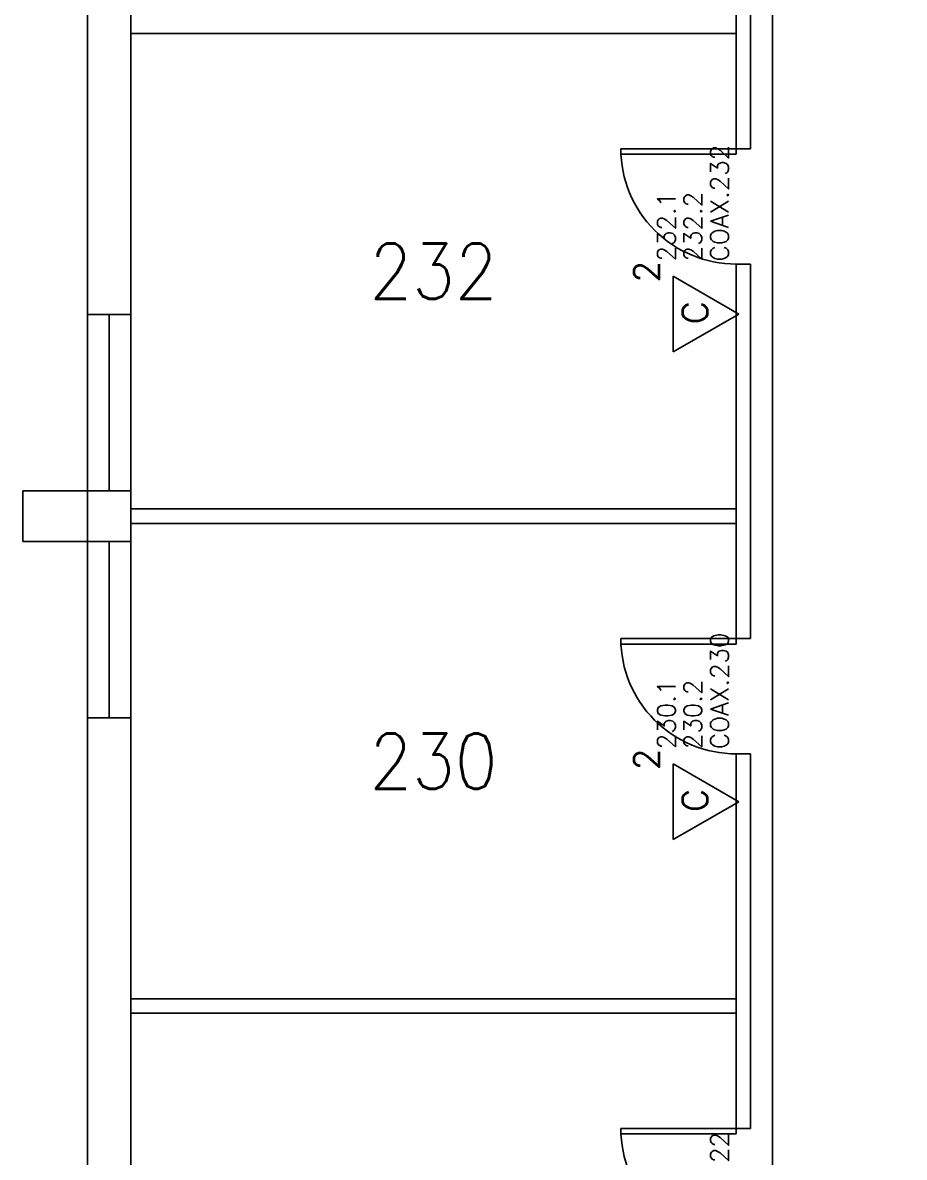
# Model space of a CAD drawing. Header units: inches. Extents: x -460 to 10305, y -938 to 5356.
# Drawn here: x 4017.9 to 4262.6, y 333.3 to 648.3 of the extents above; entities that cross this region are included whole.
import ezdxf
from ezdxf.enums import TextEntityAlignment as Align

# ---------------------------------------------------------------- set-up
doc = ezdxf.new("R2010")
doc.units = ezdxf.units.IN
doc.header["$MEASUREMENT"] = 0
doc.set_wipeout_variables(frame=1)
for name, color, linetype in [('01-0263-02-DWG-BFP-ARCH$0$SP-DOORS', 5, 'Continuous'), ('01-0263-02-DWG-BFP-ARCH$0$SP-GROSS', 30, 'Continuous'), ('01-0263-02-DWG-BFP-ARCH$0$SP-RMNO', 7, 'Continuous'), ('01-0263-02-DWG-BFP-ARCH$0$SP-ROOM', 7, 'Continuous'), ('01-0263-02-DWG-BFP-ARCH$0$SP-WALL', 7, 'Continuous'), ('01-0263-02-DWG-BFP-ARCH$0$SP-WINDOWS', 6, 'Continuous'), ('T-Comm-E', 1, 'Continuous'), ('T-Comm-Path', 40, 'Continuous')]:
    doc.layers.add(name, color=color, linetype=linetype)
doc.layers.get('01-0263-02-DWG-BFP-ARCH$0$SP-ROOM').off()
doc.styles.add('01-0263-02-DWG-BFP-ARCH$0$ROMANS', font='ROMANS.shx', dxfattribs={"width": 0.9})
doc.styles.add('3-32', font='SIMPLEX.shx', dxfattribs={"height": 9})

# ---------------------------------------------------------------- blocks, each defined once
blk = doc.blocks.new('01-0263-02-DWG-BFP-ARCH$0$DOR00')
at = {"color": 0}
for p, q in [((0, 1), (0, 0)), ((1, 0), (1, 1))]:
    blk.add_line(p, q, dxfattribs=at)
blk = doc.blocks.new('01-0263-02-DWG-BFP-ARCH$0$DOR01')
at = {"color": 0}
for p, q in [((1, 1), (0, 1)), ((0, 1), (0, 0)), ((1, 0), (1, 1)), ((0, 0), (1, 0))]:
    blk.add_line(p, q, dxfattribs=at)
blk = doc.blocks.new('01-0263-02-DWG-BFP-ARCH$0$FMGRM1')
at = {"style": '01-0263-02-DWG-BFP-ARCH$0$ROMANS', "width": 0.9}
for tag, p in [('RMAREA', (0, -0.2836)), ('DATA1', (0, -0.443)), ('DATA2', (0, -0.6024)), ('DATA3', (0, -0.7618)), ('DATA4', (0, -0.9213)), ('DATA5', (0, -1.0807))]:
    blk.add_attdef(tag, text='', height=0.1172, dxfattribs=at).set_placement(p, align=Align.CENTER)
at = {"linetype": 'Continuous'}
blk.add_wipeout([(-0.375, -0.125), (0.375, -0.125), (0.375, 0.125), (-0.375, 0.125)], dxfattribs=at)
at = {"layer": '01-0263-02-DWG-BFP-ARCH$0$SP-RMNO', "style": '01-0263-02-DWG-BFP-ARCH$0$ROMANS', "width": 0.9}
blk.add_attdef('RMNUMB', text='', height=0.16, dxfattribs=at).set_placement((0, 0), align=Align.MIDDLE)
blk = doc.blocks.new('01-0263-02-DWG-BFP-ARCH', base_point=(1295.16, 1353.43))
at = {"layer": '01-0263-02-DWG-BFP-ARCH$0$SP-DOORS'}
for points in [[(1475.16, 1931.43, -0.414214), (1443.16, 1963.43, -0.414214)], [(1475.16, 1795.43, -0.414214), (1443.16, 1827.43, -0.414214)], [(1475.16, 1659.43, -0.414214), (1443.16, 1691.43, -0.414214)]]:
    blk.add_lwpolyline(points, format="xyb", dxfattribs=at)
at = {"layer": '01-0263-02-DWG-BFP-ARCH$0$SP-GROSS'}
blk.add_lwpolyline([(1995.16, 2641.43), (1295.16, 2641.43), (1295.16, 1353.43), (1995.06, 1353.48), (1995.03, 1373.67), (1995.16, 2641.43)], close=True, dxfattribs=at)
at = {"layer": '01-0263-02-DWG-BFP-ARCH$0$SP-WALL'}
for p, q in [((1475.16, 1963.43), (1475.16, 2067.43)), ((1479.16, 1963.43), (1479.16, 2067.43)), ((1307.16, 1995.43), (1475.16, 1995.43)), ((1475.16, 1827.43), (1475.16, 1931.43)), ((1479.16, 1827.43), (1479.16, 1931.43)), ((1295.16, 1917.43), (1307.16, 1917.43)), ((1295.16, 1904.43), (1295.16, 1353.43)), ((1307.16, 1365.43), (1307.16, 1904.43)), ((1307.16, 1868.43), (1277.16, 1868.43)), ((1277.16, 1868.43), (1277.16, 1854.43)), ((1295.16, 1868.43), (1295.16, 1854.43)), ((1307.16, 1863.43), (1475.16, 1863.43)), ((1307.16, 1859.43), (1475.16, 1859.43)), ((1277.16, 1854.43), (1307.16, 1854.43)), ((1295.16, 1805.43), (1307.16, 1805.43)), ((1475.16, 1727.43), (1475.16, 1795.43)), ((1479.16, 1691.43), (1479.16, 1795.43)), ((1307.16, 1727.43), (1475.16, 1727.43)), ((1475.16, 1691.43), (1475.16, 1727.43)), ((1307.16, 1723.43), (1475.16, 1723.43))]:
    blk.add_line(p, q, dxfattribs=at)
for points in [[(1295.16, 1904.43), (1295.16, 2411.43), (1295.16, 2641.43)], [(1307.16, 1904.43), (1307.16, 2411.43), (1307.16, 2629.43)]]:
    blk.add_lwpolyline(points, dxfattribs=at)
at = {"layer": '01-0263-02-DWG-BFP-ARCH$0$SP-WINDOWS'}
for p, q in [((1301.16, 1917.43), (1301.16, 1868.43)), ((1301.16, 1805.43), (1301.16, 1854.43))]:
    blk.add_line(p, q, dxfattribs=at)
at = {"layer": '01-0263-02-DWG-BFP-ARCH$0$SP-DOORS', "xscale": 32, "yscale": 1.5, "zscale": 32, "rotation": 180}
for p in [(1475.16, 1963.43), (1475.16, 1827.43), (1475.16, 1691.43)]:
    blk.add_blockref('01-0263-02-DWG-BFP-ARCH$0$DOR01', p, dxfattribs=at)
at = {"layer": '01-0263-02-DWG-BFP-ARCH$0$SP-WALL', "xscale": 32, "yscale": 4, "zscale": 32, "rotation": 270}
for p in [(1475.16, 1963.43), (1475.16, 1827.43), (1475.16, 1691.43)]:
    blk.add_blockref('01-0263-02-DWG-BFP-ARCH$0$DOR00', p, dxfattribs=at)
at = {"layer": '01-0263-02-DWG-BFP-ARCH$0$SP-ROOM'}
ref = blk.add_blockref('01-0263-02-DWG-BFP-ARCH$0$FMGRM1', (1391.16, 1929.43), dxfattribs=dict(at, xscale=96, yscale=96, zscale=96))
ref.add_attrib('RMNUMB', '232', dxfattribs={"layer": '01-0263-02-DWG-BFP-ARCH$0$SP-RMNO', "height": 15.36, "style": '01-0263-02-DWG-BFP-ARCH$0$ROMANS', "width": 0.9}).set_placement((1391.16, 1929.43), align=Align.MIDDLE)
ref = blk.add_blockref('01-0263-02-DWG-BFP-ARCH$0$FMGRM1', (1391.16, 1793.43), dxfattribs=dict(at, xscale=96, yscale=96, zscale=96))
ref.add_attrib('RMNUMB', '230', dxfattribs={"layer": '01-0263-02-DWG-BFP-ARCH$0$SP-RMNO', "height": 15.36, "style": '01-0263-02-DWG-BFP-ARCH$0$ROMANS', "width": 0.9}).set_placement((1391.16, 1793.43), align=Align.MIDDLE)
blk = doc.blocks.new('VOICE(1)DATA(1)COAX(1)')
for p, q in [((0, 0), (-10.5, 18.19)), ((-10.5, 18.19), (10.5, 18.19)), ((10.5, 18.19), (0, 0))]:
    blk.add_line(p, q)
at = {"char_height": 7, "attachment_point": 1, "style": '3-32'}
for s, insert, width in [('2', (8.78, 29.02), 11.7808), ('C', (-2.75, 15.62), 12.7033)]:
    blk.add_mtext(s, dxfattribs=dict(at, insert=insert, width=width))
at = {"style": '3-32', "flags": 1}
for tag, p in [('RM_NUMBER', (92.08, 138.94)), ('UTP_CATEGORY', (92.08, 125.57)), ('QUANTITY_UTP', (92.08, 112.44)), ('WIRELESS_OUTLET_LOCATION', (92.08, 99.43)), ('TELECOMM_ROOM', (92.08, 85.57)), ('QTY_COAX', (91.33, 59.47)), ('POS_4', (202.73, 34.3)), ('POS_5', (202.73, 26.05)), ('POS_6', (202.73, 17.55))]:
    blk.add_attdef(tag, p, '', height=5, dxfattribs=at)
at = {"flags": 1}
blk.add_attdef('WO_NUMBER', text='', height=5, dxfattribs=at).set_placement((90.2, 43.13), align=Align.BOTTOM_LEFT)
at = {"style": '3-32'}
for tag, p in [('POS_1', (14.63, 17.54)), ('POS_2', (14.64, 10.22)), ('POS_3', (14.62, 2.8))]:
    blk.add_attdef(tag, p, '', height=5, dxfattribs=at)

msp = doc.modelspace()

# ---------------------------------------------------------------- block references
msp.add_blockref('01-0263-02-DWG-BFP-ARCH', (4035.95, 3.26))

# ---------------------------------------------------------------- next in the draw order: linework, layer by layer
at = {"layer": 'T-Comm-Path'}
for points in [[(4275.49, 833.54), (4226.07, 833.54), (4226.07, 251.99), (4235.13, 251.99)], [(4275.49, 833.54), (4226.07, 833.54), (4226.07, 193.01), (4549.01, 193.01), (4549.01, 247.64), (4537.87, 247.64)]]:
    msp.add_lwpolyline(points, dxfattribs=at)

# ---------------------------------------------------------------- next in the draw order: block references
at = {"layer": 'T-Comm-E', "rotation": 90}
for p, values in [((4216.65, 567.36), {'POS_1': '232.1', 'POS_2': '232.2', 'POS_3': 'COAX.232'}), ((4216.65, 431.96), {'POS_1': '230.1', 'POS_2': '230.2', 'POS_3': 'COAX.230'}), ((4216.65, 297.58), {'POS_1': '228.1', 'POS_2': '228.2', 'POS_3': 'COAX.22'})]:
    msp.add_blockref('VOICE(1)DATA(1)COAX(1)', p, dxfattribs=at).add_auto_attribs(values)

doc.saveas('drawing.dxf')
